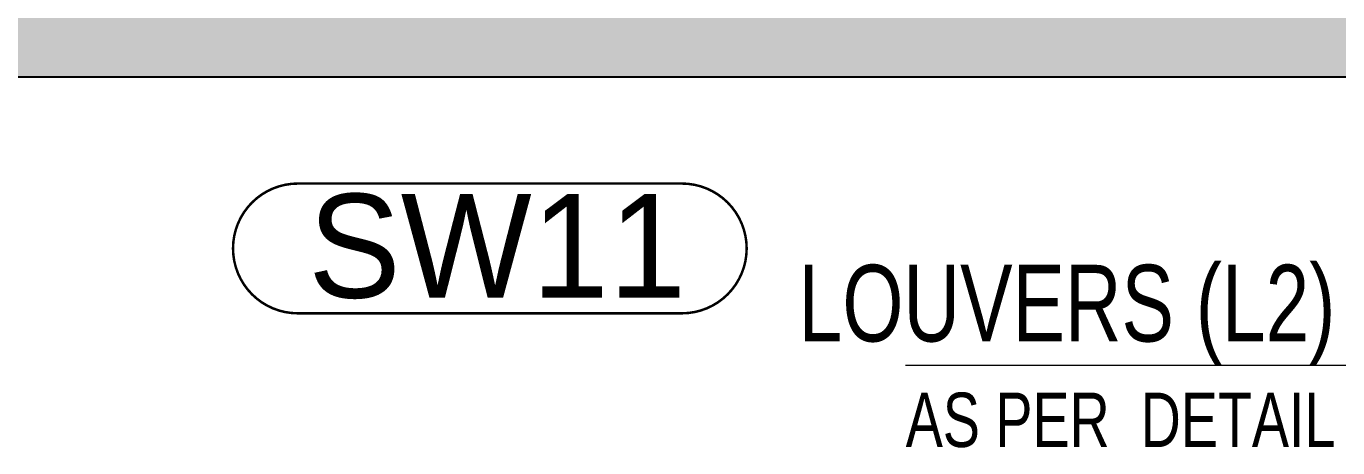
# Model space of a CAD drawing. Header units: millimetres. Extents: x 1135099 to 1230264, y -5736945 to -5695799.
# Drawn here: x 1197148 to 1199203, y -5708680 to -5708021 of the extents above; entities that cross this region are included whole.
import ezdxf

# ---------------------------------------------------------------- set-up
doc = ezdxf.new("R2010")
doc.units = ezdxf.units.MM
doc.header["$LTSCALE"] = 1000
doc.header["$MEASUREMENT"] = 0
doc.linetypes.add('AUDIT_D_120904163729-0', pattern=[0])
doc.layers.get('0').update_dxf_attribs({"linetype": 'AUDIT_D_120904163729-0'})
for name, color, linetype, lineweight in [('T8(T9 IS SIMILAR) - DIMENSION & TEXTING$1$R0-18-10-2014-T1-1st Podium Floor Plan$0$Text', 2, 'Continuous', 0), ('T8(T9 IS SIMILAR)$0$D&W', 8, 'Continuous', 25), ('T8_REFUGE COLUMNS$0$A-COLUMN NO size reduce', 81, 'Continuous', 25)]:
    doc.layers.add(name, color=color, linetype=linetype, lineweight=lineweight)
doc.layers.add('T8_REFUGE COLUMNS$1$A-RCC COLS', color=3, linetype='Continuous')
doc.layers.add('T8_TYPICAL COLUMNS$0$A-RCC COLS', color=3, linetype='Continuous')
doc.layers.add('T8_REFUGE COLUMNS$1$COL-HATCH', color=7, linetype='Continuous', lineweight=25, true_color=0xa3a3a3)
doc.styles.add('T8(T9 IS SIMILAR) - DIMENSION & TEXTING$1$ARIAL ARROW', font='swisscl.ttf')
doc.styles.add('T8(T9 IS SIMILAR) - DIMENSION & TEXTING$1$Tahoma', font='tahoma.ttf')
doc.styles.add('T8_REFUGE COLUMNS$0$STANDARD', font='GOTHIC.TTF')
doc.dimstyles.new('T8(T9 IS SIMILAR) - DIMENSION & TEXTING$1$SAMATA STD', dxfattribs={"dimtxt": 100, "dimasz": 50, "dimexe": 50, "dimexo": 50, "dimgap": 10, "dimtad": 0, "dimdec": 0, "dimrnd": 5, "dimzin": 0, "dimdsep": 46, "dimtxsty": 'T8(T9 IS SIMILAR) - DIMENSION & TEXTING$1$Tahoma', "dimblk": 'T8(T9 IS SIMILAR) - DIMENSION & TEXTING$1$_Origin2', "dimcen": -50, "dimdle": 50, "dimclrd": 7, "dimclre": 7, "dimclrt": 7, "dimadec": 0, "dimazin": 0, "dimtfac": 1, "dimtdec": 0, "dimtmove": 1, "dimatfit": 3, "dimfxl": 150, "dimtfill": 1, "dimtolj": 1, "dimtzin": 0, "dimlwd": -1, "dimlwe": -1, "dimarcsym": 0})

# ---------------------------------------------------------------- blocks, each defined once
blk = doc.blocks.new('T8(T9 IS SIMILAR) - DIMENSION & TEXTING$1$_Origin2')
at = {"color": 0, "linetype": 'ByBlock', "lineweight": -2}
blk.add_line((-0.5, 0), (-1, 0), dxfattribs=at)
for radius in [0.5, 0.25]:
    blk.add_circle((0, 0), radius, dxfattribs=at)
blk = doc.blocks.new('T8_REFUGE COLUMNS')
at = {"layer": 'T8_REFUGE COLUMNS$1$COL-HATCH', "linetype": 'ByBlock'}
h = blk.add_hatch(color=256, dxfattribs=at)
h.dxf.hatch_style = 1
h.paths.add_polyline_path([(1196642.1, -5708099.9), (1199252.1, -5708099.9), (1199252.1, -5707849.9), (1196642.1, -5707849.9)])
at = {"layer": 'T8_REFUGE COLUMNS$0$A-COLUMN NO size reduce', "linetype": 'ByBlock', "const_width": 3.9}
blk.add_lwpolyline([(1197575.2, -5708470.2, -1), (1197575.2, -5708267.1), (1198176.6, -5708267.1, -1), (1198176.6, -5708470.2)], format="xyb", close=True, dxfattribs=at)
at = {"layer": 'T8_REFUGE COLUMNS$1$A-RCC COLS', "linetype": 'ByBlock'}
blk.add_lwpolyline([(1196642.1, -5708099.9), (1199252.1, -5708099.9), (1199252.1, -5707849.9), (1196642.1, -5707849.9)], close=True, dxfattribs=at)
at = {"layer": 'T8_REFUGE COLUMNS$0$A-COLUMN NO size reduce', "linetype": 'ByBlock', "insert": (1197591.4, -5708283.3), "char_height": 162.5, "attachment_point": 1, "style": 'T8_REFUGE COLUMNS$0$STANDARD'}
blk.add_mtext_dynamic_manual_height_columns('SW11', width=444.685, gutter_width=500, heights=[0], dxfattribs=at)
blk = doc.blocks.new('T8_TYPICAL COLUMNS')
at = {"layer": 'T8_TYPICAL COLUMNS$0$A-RCC COLS', "linetype": 'ByBlock'}
blk.add_blockref('T8_REFUGE COLUMNS', (0, 0), dxfattribs=at)
blk = doc.blocks.new('T8(T9 IS SIMILAR)')
at = {"layer": 'T8(T9 IS SIMILAR)$0$D&W', "linetype": 'ByBlock'}
blk.add_blockref('T8_TYPICAL COLUMNS', (0, 0), dxfattribs=at)
blk = doc.blocks.new('T8(T9 IS SIMILAR) - DIMENSION & TEXTING')
at = {"layer": 'T8(T9 IS SIMILAR) - DIMENSION & TEXTING$1$R0-18-10-2014-T1-1st Podium Floor Plan$0$Text', "insert": (1199198.9, -5708394.1), "char_height": 120, "width": 3557.379, "attachment_point": 3, "style": 'T8(T9 IS SIMILAR) - DIMENSION & TEXTING$1$ARIAL ARROW'}
blk.add_mtext('LOUVERS (L2)\\P{\\H0.70833x;AS PER  DETAIL}', dxfattribs=at)
at = {"layer": 'T8(T9 IS SIMILAR) - DIMENSION & TEXTING$1$R0-18-10-2014-T1-1st Podium Floor Plan$0$Text'}
blk.add_leader([(1199359.6, -5708101), (1199359.6, -5708551.6), (1198525.8, -5708551.6)], dimstyle='T8(T9 IS SIMILAR) - DIMENSION & TEXTING$1$SAMATA STD', override={"dimscale": 1, "dimasz": 150, "dimclrd": 2, "dimfxlon": 1, "dimarcsym": 1}, dxfattribs=at)

msp = doc.modelspace()

# ---------------------------------------------------------------- block references
at = {"linetype": 'ByBlock'}
msp.add_blockref('T8(T9 IS SIMILAR)', (-1.4, 0.2, -0.6), dxfattribs=at)

# ---------------------------------------------------------------- next in the draw order: block references
msp.add_blockref('T8(T9 IS SIMILAR) - DIMENSION & TEXTING', (0, 0), dxfattribs=at)

doc.saveas('drawing.dxf')
